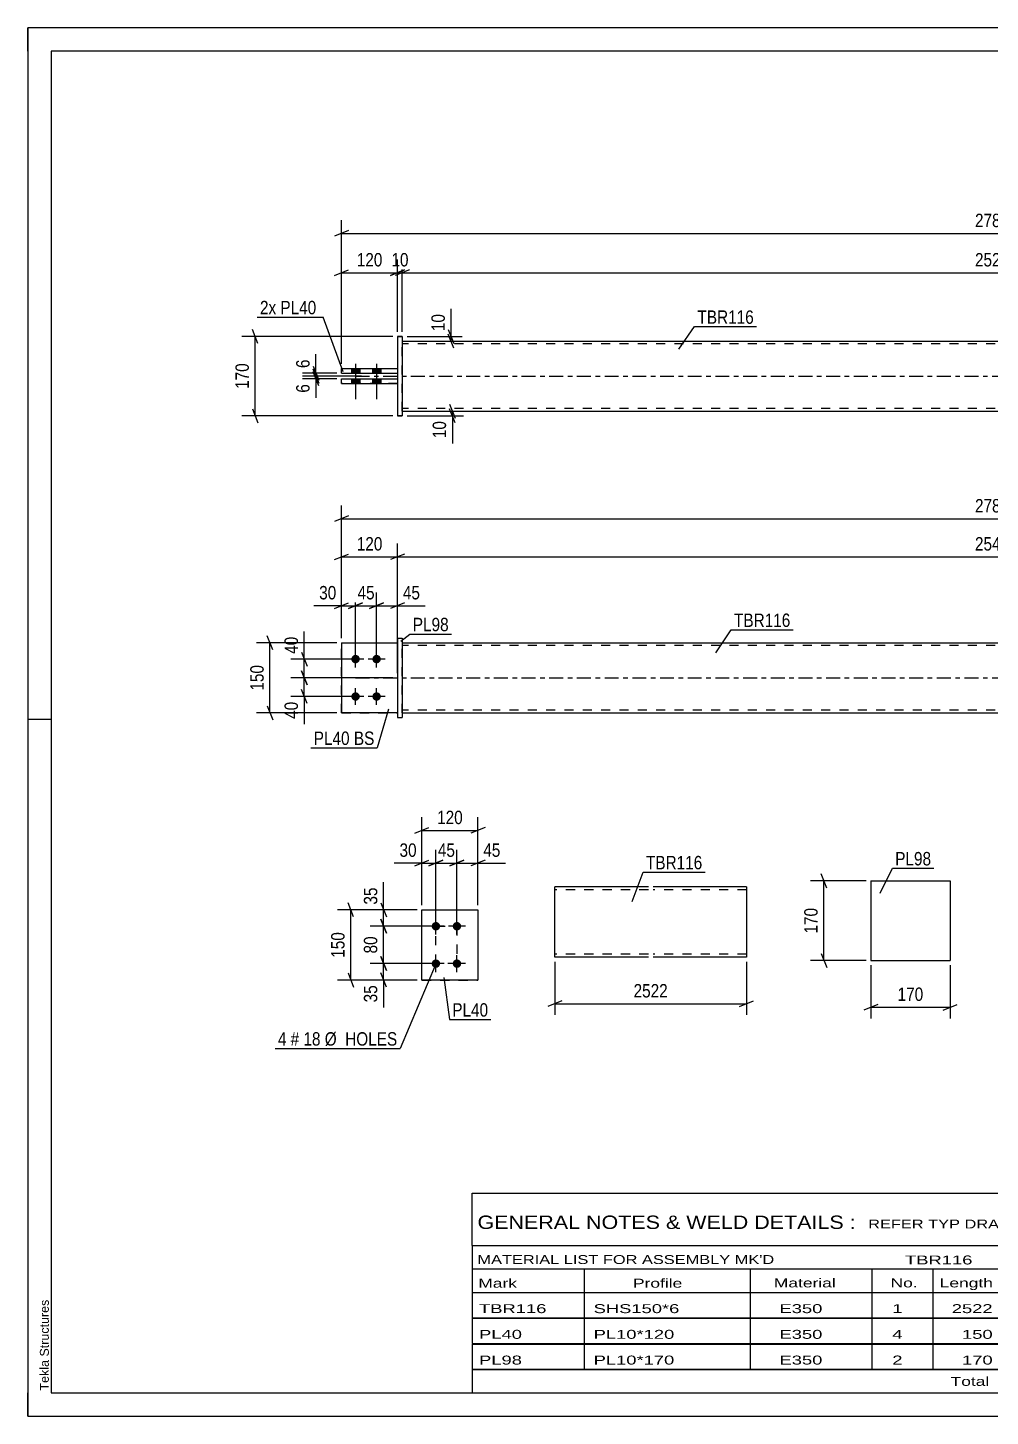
# Model space of a CAD drawing. Header units: millimetres. Extents: x 0 to 420, y 0 to 297.
# Drawn here: x 0 to 205.8, y 0 to 297 of the extents above; entities that cross this region are included whole.
import ezdxf

# ---------------------------------------------------------------- set-up
doc = ezdxf.new("R2010")
doc.units = ezdxf.units.MM
doc.linetypes.add('DXK_LINE_DOT2', pattern=[3.9198, 1.9599, -1.9599])
doc.linetypes.add('DXK_LINE_DOT3', pattern=[5.9187, 2.979, -0.9799, 0.9799, -0.9799])
doc.styles.add('Arial', font='ARIAL.TTF', dxfattribs={"height": 0.2})
doc.styles.add('Arial Narrow', font='ARIALN.TTF', dxfattribs={"height": 0.2})

# ---------------------------------------------------------------- blocks, each defined once
blk = doc.blocks.new('Unknown-580872809-1163')
at = {"color": 5, "linetype": 'Continuous'}
for p, q in [((420, 297), (0, 297)), ((0, 297), (0, 0)), ((0, 292), (0, 297)), ((415, 292), (5, 292)), ((5, 292), (5, 5)), ((5, 149), (0, 149)), ((0, 0), (0, 5)), ((5, 5), (415, 5)), ((0, 0), (420, 0))]:
    blk.add_line(p, q, dxfattribs=at)
at = {"color": 174, "linetype": 'Continuous', "style": 'Arial'}
blk.add_text('Tekla Structures', height=1.9102, rotation=90, dxfattribs=at).set_placement((4.5, 5.5))
blk = doc.blocks.new('Part-580872809-1797 - 1735')
at = {"color": 2, "linetype": 'Continuous'}
for p, q in [((67.09, 165.45), (79.09, 165.45)), ((67.09, 165.45), (67.09, 150.45)), ((79.09, 150.45), (67.09, 150.45)), ((67.09, 150.45), (67.09, 150.45))]:
    blk.add_line(p, q, dxfattribs=at)
at = {"color": 7, "linetype": 'DXK_LINE_DOT2'}
for p, q in [((67.09, 165.45), (79.09, 165.45)), ((79.09, 165.45), (79.09, 165.45)), ((79.09, 165.45), (79.09, 150.45)), ((67.09, 150.45), (79.09, 150.45))]:
    blk.add_line(p, q, dxfattribs=at)
blk = doc.blocks.new('Part-580872809-1792 - 1735')
at = {"color": 7, "linetype": 'DXK_LINE_DOT2'}
for p, q in [((67.09, 165.45), (79.09, 165.45)), ((67.09, 165.45), (79.09, 165.45)), ((67.09, 150.45), (67.09, 165.45)), ((79.09, 165.45), (79.09, 165.45)), ((79.09, 165.45), (79.09, 150.45)), ((67.09, 150.45), (79.09, 150.45)), ((79.09, 150.45), (67.09, 150.45)), ((67.09, 150.45), (67.09, 150.45))]:
    blk.add_line(p, q, dxfattribs=at)
blk = doc.blocks.new('Part-580872809-1802 - 1735')
at = {"color": 2, "linetype": 'Continuous'}
for p, q in [((79.09, 166.45), (80.09, 166.45)), ((79.09, 166.45), (79.09, 149.45)), ((80.09, 166.45), (80.09, 166.45)), ((80.09, 166.45), (80.09, 149.45)), ((79.09, 149.45), (80.09, 149.45))]:
    blk.add_line(p, q, dxfattribs=at)
at = {"color": 7, "linetype": 'DXK_LINE_DOT2'}
for p, q in [((79.09, 166.45), (80.09, 166.45)), ((79.09, 149.45), (80.09, 149.45))]:
    blk.add_line(p, q, dxfattribs=at)
blk = doc.blocks.new('Part-580872809-1807 - 1735')
at = {"color": 2, "linetype": 'Continuous'}
for p, q in [((80.09, 165.45), (332.31, 165.45)), ((80.09, 150.45), (332.31, 150.45))]:
    blk.add_line(p, q, dxfattribs=at)
at = {"color": 7, "linetype": 'DXK_LINE_DOT2'}
for p, q in [((80.09, 150.45), (80.09, 165.45)), ((332.31, 164.85), (80.09, 164.85)), ((332.31, 150.45), (332.31, 165.45)), ((332.31, 151.05), (80.09, 151.05))]:
    blk.add_line(p, q, dxfattribs=at)
at = {"color": 7, "linetype": 'DXK_LINE_DOT3'}
blk.add_line((70.09, 157.95), (342.31, 157.95), dxfattribs=at)
blk = doc.blocks.new('Bolt-580872809-1809 - 1735')
at = {"linetype": 'Continuous'}
for points in [[(70.09, 162.85), (70.28, 162.83), (70.46, 162.78), (70.62, 162.68), (70.76, 162.56), (70.87, 162.4), (70.94, 162.23), (70.98, 162.05), (70.98, 161.86), (70.94, 161.68), (70.87, 161.5), (70.76, 161.35), (70.62, 161.23), (70.46, 161.13), (70.28, 161.07), (70.09, 161.05), (69.9, 161.07), (69.72, 161.13), (69.56, 161.23), (69.42, 161.35), (69.31, 161.5), (69.23, 161.68), (69.19, 161.86), (69.19, 162.05), (69.23, 162.23), (69.31, 162.4), (69.42, 162.56), (69.56, 162.68), (69.72, 162.78), (69.9, 162.83)], [(74.59, 162.85), (74.78, 162.83), (74.96, 162.78), (75.12, 162.68), (75.26, 162.56), (75.37, 162.4), (75.44, 162.23), (75.48, 162.05), (75.48, 161.86), (75.44, 161.68), (75.37, 161.5), (75.26, 161.35), (75.12, 161.23), (74.96, 161.13), (74.78, 161.07), (74.59, 161.05), (74.4, 161.07), (74.22, 161.13), (74.06, 161.23), (73.92, 161.35), (73.81, 161.5), (73.73, 161.68), (73.69, 161.86), (73.69, 162.05), (73.73, 162.23), (73.81, 162.4), (73.92, 162.56), (74.06, 162.68), (74.22, 162.78), (74.4, 162.83)], [(70.09, 154.85), (70.28, 154.83), (70.46, 154.78), (70.62, 154.68), (70.76, 154.56), (70.87, 154.4), (70.94, 154.23), (70.98, 154.05), (70.98, 153.86), (70.94, 153.68), (70.87, 153.5), (70.76, 153.35), (70.62, 153.23), (70.46, 153.13), (70.28, 153.07), (70.09, 153.05), (69.9, 153.07), (69.72, 153.13), (69.56, 153.23), (69.42, 153.35), (69.31, 153.5), (69.23, 153.68), (69.19, 153.86), (69.19, 154.05), (69.23, 154.23), (69.31, 154.4), (69.42, 154.56), (69.56, 154.68), (69.72, 154.78), (69.9, 154.83)], [(74.59, 154.85), (74.78, 154.83), (74.96, 154.78), (75.12, 154.68), (75.26, 154.56), (75.37, 154.4), (75.44, 154.23), (75.48, 154.05), (75.48, 153.86), (75.44, 153.68), (75.37, 153.5), (75.26, 153.35), (75.12, 153.23), (74.96, 153.13), (74.78, 153.07), (74.59, 153.05), (74.4, 153.07), (74.22, 153.13), (74.06, 153.23), (73.92, 153.35), (73.81, 153.5), (73.73, 153.68), (73.69, 153.86), (73.69, 154.05), (73.73, 154.23), (73.81, 154.4), (73.92, 154.56), (74.06, 154.68), (74.22, 154.78), (74.4, 154.83)]]:
    blk.add_hatch(color=1, dxfattribs=at).paths.add_polyline_path(points)
at = {"color": 1, "linetype": 'Continuous'}
for p, q in [((70.09, 160.15), (70.09, 163.75)), ((74.59, 160.15), (74.59, 163.75)), ((71.89, 161.95), (68.29, 161.95)), ((76.39, 161.95), (72.79, 161.95)), ((70.09, 152.15), (70.09, 155.75)), ((74.59, 152.15), (74.59, 155.75)), ((71.89, 153.95), (68.29, 153.95)), ((76.39, 153.95), (72.79, 153.95))]:
    blk.add_line(p, q, dxfattribs=at)
blk = doc.blocks.new('Part-580872809-1425 - 1390')
at = {"color": 2, "linetype": 'Continuous'}
for p, q in [((67.09, 224.09), (79.09, 224.09)), ((67.09, 223.09), (67.09, 224.09)), ((67.09, 223.09), (79.09, 223.09)), ((67.09, 223.09), (67.09, 223.09))]:
    blk.add_line(p, q, dxfattribs=at)
at = {"color": 7, "linetype": 'DXK_LINE_DOT2'}
for p, q in [((67.09, 224.09), (79.09, 224.09)), ((67.09, 224.09), (67.09, 224.09)), ((67.09, 223.09), (79.09, 223.09)), ((79.09, 224.09), (79.09, 223.09))]:
    blk.add_line(p, q, dxfattribs=at)
blk = doc.blocks.new('Part-580872809-1394 - 1390')
at = {"color": 2, "linetype": 'Continuous'}
for p, q in [((79.09, 230.99), (80.09, 230.99)), ((79.09, 230.99), (79.09, 213.99)), ((80.09, 230.99), (80.09, 230.99)), ((80.09, 230.99), (80.09, 213.99)), ((80.09, 213.99), (79.09, 213.99)), ((79.09, 213.99), (79.09, 213.99))]:
    blk.add_line(p, q, dxfattribs=at)
at = {"color": 7, "linetype": 'DXK_LINE_DOT2'}
for p, q in [((80.09, 230.99), (79.09, 230.99)), ((80.09, 230.99), (80.09, 230.99)), ((79.09, 213.99), (80.09, 213.99))]:
    blk.add_line(p, q, dxfattribs=at)
blk = doc.blocks.new('Part-580872809-1420 - 1390')
at = {"color": 2, "linetype": 'Continuous'}
for p, q in [((67.09, 221.89), (79.09, 221.89)), ((67.09, 220.89), (67.09, 221.89)), ((67.09, 220.89), (79.09, 220.89)), ((67.09, 220.89), (67.09, 220.89))]:
    blk.add_line(p, q, dxfattribs=at)
at = {"color": 7, "linetype": 'DXK_LINE_DOT2'}
for p, q in [((67.09, 221.89), (79.09, 221.89)), ((79.09, 220.89), (67.09, 220.89)), ((79.09, 221.89), (79.09, 220.89))]:
    blk.add_line(p, q, dxfattribs=at)
blk = doc.blocks.new('Part-580872809-1446 - 1390')
at = {"color": 2, "linetype": 'Continuous'}
for p, q in [((80.09, 229.99), (332.31, 229.99)), ((80.09, 214.99), (332.31, 214.99))]:
    blk.add_line(p, q, dxfattribs=at)
at = {"color": 7, "linetype": 'DXK_LINE_DOT2'}
for p, q in [((80.09, 214.99), (80.09, 229.99)), ((332.31, 229.39), (80.09, 229.39)), ((332.31, 229.99), (332.31, 214.99)), ((332.31, 215.59), (80.09, 215.59))]:
    blk.add_line(p, q, dxfattribs=at)
at = {"color": 7, "linetype": 'DXK_LINE_DOT3'}
blk.add_line((70.09, 222.49), (342.31, 222.49), dxfattribs=at)
blk = doc.blocks.new('Bolt-580872809-1448 - 1390')
at = {"linetype": 'Continuous'}
for points in [[(69.19, 223.09), (70.99, 223.09), (70.99, 224.09), (69.19, 224.09)], [(69.19, 223.09), (70.99, 223.09), (70.99, 224.09), (69.19, 224.09)], [(73.69, 223.09), (75.49, 223.09), (75.49, 224.09), (73.69, 224.09)], [(73.69, 223.09), (75.49, 223.09), (75.49, 224.09), (73.69, 224.09)], [(69.19, 220.89), (70.99, 220.89), (70.99, 221.89), (69.19, 221.89)], [(69.19, 220.89), (70.99, 220.89), (70.99, 221.89), (69.19, 221.89)], [(73.69, 220.89), (75.49, 220.89), (75.49, 221.89), (73.69, 221.89)], [(73.69, 220.89), (75.49, 220.89), (75.49, 221.89), (73.69, 221.89)]]:
    blk.add_hatch(color=1, dxfattribs=at).paths.add_polyline_path(points)
at = {"color": 1, "linetype": 'Continuous'}
for p, q in [((69.19, 224.09), (69.19, 223.09)), ((69.19, 224.09), (69.19, 223.09)), ((70.09, 225.09), (70.09, 217.59)), ((70.09, 225.09), (70.09, 217.59)), ((70.99, 224.09), (70.99, 223.09)), ((70.99, 224.09), (70.99, 223.09)), ((73.69, 224.09), (73.69, 223.09)), ((73.69, 224.09), (73.69, 223.09)), ((74.59, 225.09), (74.59, 217.59)), ((74.59, 225.09), (74.59, 217.59)), ((75.49, 224.09), (75.49, 223.09)), ((75.49, 224.09), (75.49, 223.09)), ((69.19, 221.89), (69.19, 220.89)), ((69.19, 221.89), (69.19, 220.89)), ((70.99, 221.89), (70.99, 220.89)), ((70.99, 221.89), (70.99, 220.89)), ((73.69, 221.89), (73.69, 220.89)), ((73.69, 221.89), (73.69, 220.89)), ((75.49, 221.89), (75.49, 220.89)), ((75.49, 221.89), (75.49, 220.89))]:
    blk.add_line(p, q, dxfattribs=at)
blk = doc.blocks.new('Part-580872809-2138 - 2131')
at = {"color": 2, "linetype": 'Continuous'}
for p, q in [((84.27, 108.31), (96.27, 108.31)), ((84.27, 93.31), (84.27, 108.31)), ((96.27, 108.31), (96.27, 108.31)), ((96.27, 108.31), (96.27, 93.31)), ((96.27, 93.31), (84.27, 93.31)), ((84.27, 93.31), (84.27, 93.31))]:
    blk.add_line(p, q, dxfattribs=at)
at = {"color": 7, "linetype": 'DXK_LINE_DOT2'}
for p, q in [((84.27, 108.31), (96.27, 108.31)), ((84.27, 93.31), (96.27, 93.31)), ((84.27, 93.31), (84.27, 93.31))]:
    blk.add_line(p, q, dxfattribs=at)
blk = doc.blocks.new('Bolt-580872809-2171 - 2131')
at = {"linetype": 'Continuous'}
for points in [[(87.27, 103.91), (87.08, 103.93), (86.9, 103.99), (86.74, 104.09), (86.6, 104.21), (86.49, 104.36), (86.41, 104.54), (86.38, 104.72), (86.38, 104.91), (86.41, 105.09), (86.49, 105.26), (86.6, 105.42), (86.74, 105.54), (86.9, 105.64), (87.08, 105.69), (87.27, 105.71), (87.46, 105.69), (87.64, 105.64), (87.8, 105.54), (87.94, 105.42), (88.05, 105.26), (88.13, 105.09), (88.17, 104.91), (88.17, 104.72), (88.13, 104.54), (88.05, 104.36), (87.94, 104.21), (87.8, 104.09), (87.64, 103.99), (87.46, 103.93)], [(91.77, 103.91), (91.58, 103.93), (91.4, 103.99), (91.24, 104.09), (91.1, 104.21), (90.99, 104.36), (90.91, 104.54), (90.88, 104.72), (90.88, 104.91), (90.91, 105.09), (90.99, 105.26), (91.1, 105.42), (91.24, 105.54), (91.4, 105.64), (91.58, 105.69), (91.77, 105.71), (91.96, 105.69), (92.14, 105.64), (92.3, 105.54), (92.44, 105.42), (92.55, 105.26), (92.63, 105.09), (92.67, 104.91), (92.67, 104.72), (92.63, 104.54), (92.55, 104.36), (92.44, 104.21), (92.3, 104.09), (92.14, 103.99), (91.96, 103.93)], [(87.27, 95.91), (87.08, 95.93), (86.9, 95.99), (86.74, 96.09), (86.6, 96.21), (86.49, 96.36), (86.41, 96.54), (86.38, 96.72), (86.38, 96.91), (86.41, 97.09), (86.49, 97.26), (86.6, 97.42), (86.74, 97.54), (86.9, 97.64), (87.08, 97.69), (87.27, 97.71), (87.46, 97.69), (87.64, 97.64), (87.8, 97.54), (87.94, 97.42), (88.05, 97.26), (88.13, 97.09), (88.17, 96.91), (88.17, 96.72), (88.13, 96.54), (88.05, 96.36), (87.94, 96.21), (87.8, 96.09), (87.64, 95.99), (87.46, 95.93)], [(91.77, 95.91), (91.58, 95.93), (91.4, 95.99), (91.24, 96.09), (91.1, 96.21), (90.99, 96.36), (90.91, 96.54), (90.88, 96.72), (90.88, 96.91), (90.91, 97.09), (90.99, 97.26), (91.1, 97.42), (91.24, 97.54), (91.4, 97.64), (91.58, 97.69), (91.77, 97.71), (91.96, 97.69), (92.14, 97.64), (92.3, 97.54), (92.44, 97.42), (92.55, 97.26), (92.63, 97.09), (92.67, 96.91), (92.67, 96.72), (92.63, 96.54), (92.55, 96.36), (92.44, 96.21), (92.3, 96.09), (92.14, 95.99), (91.96, 95.93)]]:
    blk.add_hatch(color=1, dxfattribs=at).paths.add_polyline_path(points)
at = {"color": 1, "linetype": 'Continuous'}
for p, q in [((89.07, 104.81), (85.47, 104.81)), ((87.27, 103.01), (87.27, 106.61)), ((93.57, 104.81), (89.97, 104.81)), ((91.77, 103.01), (91.77, 106.61)), ((87.27, 95.01), (87.27, 98.61)), ((91.77, 95.01), (91.77, 98.61)), ((89.07, 96.81), (85.47, 96.81)), ((93.57, 96.81), (89.97, 96.81))]:
    blk.add_line(p, q, dxfattribs=at)
blk = doc.blocks.new('Part-580872809-2302 - 2296')
at = {"color": 2, "linetype": 'Continuous'}
for p, q in [((180.24, 114.49), (180.24, 97.49)), ((180.24, 114.49), (197.24, 114.49)), ((197.24, 114.49), (197.24, 97.49)), ((180.24, 97.49), (197.24, 97.49))]:
    blk.add_line(p, q, dxfattribs=at)
blk = doc.blocks.new('Part-580872809-2328 - 2321')
at = {"color": 2, "linetype": 'Continuous'}
for p, q in [((132.7, 113.23), (112.7, 113.23)), ((112.7, 98.32), (112.7, 113.23)), ((153.7, 113.23), (133.7, 113.23)), ((153.7, 113.23), (153.7, 98.23)), ((112.7, 98.23), (112.7, 98.32)), ((132.7, 98.23), (112.7, 98.23)), ((153.7, 98.23), (133.7, 98.23))]:
    blk.add_line(p, q, dxfattribs=at)
at = {"color": 7, "linetype": 'DXK_LINE_DOT2'}
for p, q in [((132.7, 112.63), (112.7, 112.63)), ((153.7, 112.63), (133.7, 112.63)), ((112.7, 98.83), (112.7, 98.88)), ((132.7, 98.83), (112.7, 98.83)), ((153.7, 98.83), (133.7, 98.83)), ((153.7, 98.83), (153.7, 98.88))]:
    blk.add_line(p, q, dxfattribs=at)
blk = doc.blocks.new('Rectangle-580872809-2281 - 2131')
at = {"color": 1, "linetype": 'DXK_LINE_DOT2'}
blk.add_lwpolyline([(87.27, 104.81), (91.77, 104.81), (91.77, 96.81), (87.27, 96.81), (87.27, 104.81)], close=True, dxfattribs=at)
blk = doc.blocks.new('StraightDimension-580872809-2008 - 1735')
at = {"color": 7, "linetype": 'Continuous'}
for p, q in [((58.52, 163.45), (59.72, 160.45)), ((69.09, 161.95), (56.27, 161.95)), ((59.12, 157.95), (59.12, 161.95)), ((78.09, 157.95), (56.27, 157.95)), ((59.72, 156.45), (58.52, 159.45))]:
    blk.add_line(p, q, dxfattribs=at)
at = {"color": 0}
blk.add_wipeout([(58.37, 167.34), (54.17, 167.34), (54.17, 162.48), (58.37, 162.48)], dxfattribs=at)
at = {"color": 7, "linetype": 'Continuous'}
blk.add_line((59.12, 161.95), (59.12, 167.86), dxfattribs=at)
blk.add_line((59.12, 161.95), (59.12, 167.86), dxfattribs=at)
at = {"color": 3, "style": 'Arial Narrow'}
blk.add_text('40', height=2.863, rotation=90.0002, dxfattribs=at).set_placement((57.77, 163.08))
blk = doc.blocks.new('StraightDimension-580872809-1999 - 1735')
at = {"color": 7, "linetype": 'Continuous'}
for p, q in [((78.09, 157.95), (56.27, 157.95)), ((58.52, 159.45), (59.72, 156.45)), ((59.12, 153.95), (59.12, 157.95)), ((59.72, 152.45), (58.52, 155.45)), ((69.09, 153.95), (56.27, 153.95))]:
    blk.add_line(p, q, dxfattribs=at)
at = {"color": 0}
blk.add_wipeout([(58.37, 153.43), (54.17, 153.43), (54.17, 148.57), (58.37, 148.57)], dxfattribs=at)
at = {"color": 7, "linetype": 'Continuous'}
blk.add_line((59.12, 153.95), (59.12, 148.05), dxfattribs=at)
blk.add_line((59.12, 153.95), (59.12, 148.05), dxfattribs=at)
at = {"color": 3, "style": 'Arial Narrow'}
blk.add_text('40', height=2.863, rotation=90.0002, dxfattribs=at).set_placement((57.77, 149.17))
blk = doc.blocks.new('StraightDimension-580872809-1937 - 1735')
at = {"color": 7, "linetype": 'Continuous'}
for p, q in [((65.59, 183.23), (68.59, 184.43)), ((67.09, 166.45), (67.09, 186.68)), ((80.59, 184.43), (77.59, 183.23)), ((79.09, 158.95), (79.09, 186.68)), ((67.09, 183.83), (79.09, 183.83))]:
    blk.add_line(p, q, dxfattribs=at)
at = {"color": 0}
blk.add_wipeout([(76.43, 184.58), (76.43, 188.78), (69.75, 188.78), (69.75, 184.58)], dxfattribs=at)
at = {"color": 3, "style": 'Arial Narrow'}
blk.add_text('120', height=2.863, dxfattribs=at).set_placement((70.35, 185.18))
blk = doc.blocks.new('StraightDimension-580872809-2018 - 1735')
at = {"color": 7, "linetype": 'Continuous'}
for p, q in [((52.39, 163.95), (51.19, 166.95)), ((66.09, 165.45), (48.94, 165.45)), ((51.79, 150.45), (51.79, 165.45)), ((51.19, 151.95), (52.39, 148.95)), ((66.09, 150.45), (48.94, 150.45))]:
    blk.add_line(p, q, dxfattribs=at)
at = {"color": 0}
blk.add_wipeout([(51.04, 161.3), (46.84, 161.3), (46.84, 154.61), (51.04, 154.61)], dxfattribs=at)
at = {"color": 3, "style": 'Arial Narrow'}
blk.add_text('150', height=2.863, rotation=90.0002, dxfattribs=at).set_placement((50.44, 155.21))
blk = doc.blocks.new('StraightDimension-580872809-1922 - 1735')
at = {"color": 7, "linetype": 'Continuous'}
for p, q in [((80.59, 184.43), (77.59, 183.23)), ((79.09, 158.95), (79.09, 186.68)), ((331.81, 183.23), (334.81, 184.43)), ((333.31, 166.45), (333.31, 186.68)), ((79.09, 183.83), (333.31, 183.83))]:
    blk.add_line(p, q, dxfattribs=at)
at = {"color": 0}
blk.add_wipeout([(210.45, 184.58), (210.45, 188.78), (201.94, 188.78), (201.94, 184.58)], dxfattribs=at)
at = {"color": 3, "style": 'Arial Narrow'}
blk.add_text('2542', height=2.863, dxfattribs=at).set_placement((202.54, 185.18))
blk = doc.blocks.new('StraightDimension-580872809-1864 - 1735')
at = {"color": 7, "linetype": 'Continuous'}
for p, q in [((67.09, 166.45), (67.09, 194.83)), ((345.31, 166.45), (345.31, 194.83)), ((68.59, 192.58), (65.59, 191.38)), ((67.09, 191.98), (345.31, 191.98)), ((343.81, 191.38), (346.81, 192.58))]:
    blk.add_line(p, q, dxfattribs=at)
at = {"color": 0}
blk.add_wipeout([(210.45, 192.73), (210.45, 196.93), (201.94, 196.93), (201.94, 192.73)], dxfattribs=at)
at = {"color": 3, "style": 'Arial Narrow'}
blk.add_text('2782', height=2.863, dxfattribs=at).set_placement((202.54, 193.33))
blk = doc.blocks.new('StraightDimension-580872809-1953 - 1735')
at = {"color": 7, "linetype": 'Continuous'}
for p, q in [((67.09, 166.45), (67.09, 176.23)), ((70.09, 162.95), (70.09, 176.23)), ((65.59, 172.78), (68.59, 173.98)), ((67.09, 173.38), (70.09, 173.38)), ((71.59, 173.98), (68.59, 172.78))]:
    blk.add_line(p, q, dxfattribs=at)
at = {"color": 0}
blk.add_wipeout([(66.56, 174.13), (66.56, 178.33), (61.71, 178.33), (61.71, 174.13)], dxfattribs=at)
at = {"color": 7, "linetype": 'Continuous'}
blk.add_line((67.09, 173.38), (61.18, 173.38), dxfattribs=at)
blk.add_line((67.09, 173.38), (61.18, 173.38), dxfattribs=at)
at = {"color": 3, "style": 'Arial Narrow'}
blk.add_text('30', height=2.863, dxfattribs=at).set_placement((62.31, 174.73))
blk = doc.blocks.new('StraightDimension-580872809-1969 - 1735')
at = {"color": 7, "linetype": 'Continuous'}
for p, q in [((70.09, 162.95), (70.09, 176.23)), ((74.59, 162.95), (74.59, 176.23)), ((68.59, 172.78), (71.59, 173.98)), ((70.09, 173.38), (74.59, 173.38)), ((76.09, 173.98), (73.09, 172.78))]:
    blk.add_line(p, q, dxfattribs=at)
at = {"color": 0}
blk.add_wipeout([(74.77, 174.13), (74.77, 178.33), (69.91, 178.33), (69.91, 174.13)], dxfattribs=at)
at = {"color": 3, "style": 'Arial Narrow'}
blk.add_text('45', height=2.863, dxfattribs=at).set_placement((70.51, 174.73))
blk = doc.blocks.new('StraightDimension-580872809-1982 - 1735')
at = {"color": 7, "linetype": 'Continuous'}
for p, q in [((74.59, 162.95), (74.59, 176.23)), ((79.09, 166.45), (79.09, 176.23)), ((73.09, 172.78), (76.09, 173.98)), ((74.59, 173.38), (79.09, 173.38)), ((80.59, 173.98), (77.59, 172.78))]:
    blk.add_line(p, q, dxfattribs=at)
at = {"color": 0}
blk.add_wipeout([(84.47, 174.13), (84.47, 178.33), (79.61, 178.33), (79.61, 174.13)], dxfattribs=at)
at = {"color": 7, "linetype": 'Continuous'}
blk.add_line((79.09, 173.38), (85, 173.38), dxfattribs=at)
blk.add_line((79.09, 173.38), (85, 173.38), dxfattribs=at)
at = {"color": 3, "style": 'Arial Narrow'}
blk.add_text('45', height=2.863, dxfattribs=at).set_placement((80.21, 174.73))
blk = doc.blocks.new('StraightDimension-580872809-1564 - 1390')
at = {"color": 7, "linetype": 'Continuous'}
for p, q in [((67.09, 225.09), (67.09, 255.86)), ((345.31, 225.09), (345.31, 255.86)), ((68.59, 253.61), (65.59, 252.41)), ((67.09, 253.01), (345.31, 253.01)), ((343.81, 252.41), (346.81, 253.61))]:
    blk.add_line(p, q, dxfattribs=at)
at = {"color": 0}
blk.add_wipeout([(210.45, 253.76), (210.45, 257.96), (201.94, 257.96), (201.94, 253.76)], dxfattribs=at)
at = {"color": 3, "style": 'Arial Narrow'}
blk.add_text('2782', height=2.863, dxfattribs=at).set_placement((202.54, 254.36))
blk = doc.blocks.new('StraightDimension-580872809-1585 - 1390')
at = {"color": 7, "linetype": 'Continuous'}
for p, q in [((80.09, 231.99), (80.09, 247.45)), ((332.31, 231.99), (332.31, 247.45)), ((81.59, 245.2), (78.59, 244)), ((80.09, 244.6), (332.31, 244.6)), ((330.81, 244), (333.81, 245.2))]:
    blk.add_line(p, q, dxfattribs=at)
at = {"color": 0}
blk.add_wipeout([(210.45, 245.35), (210.45, 249.55), (201.94, 249.55), (201.94, 245.35)], dxfattribs=at)
at = {"color": 3, "style": 'Arial Narrow'}
blk.add_text('2522', height=2.863, dxfattribs=at).set_placement((202.54, 245.95))
blk = doc.blocks.new('StraightDimension-580872809-1595 - 1390')
at = {"color": 7, "linetype": 'Continuous'}
for p, q in [((79.09, 231.99), (79.09, 247.45)), ((80.09, 231.99), (80.09, 247.45)), ((77.59, 244), (80.59, 245.2)), ((81.59, 245.2), (78.59, 244)), ((79.09, 244.6), (80.09, 244.6))]:
    blk.add_line(p, q, dxfattribs=at)
at = {"color": 0}
blk.add_wipeout([(82.02, 245.35), (82.02, 249.55), (77.16, 249.55), (77.16, 245.35)], dxfattribs=at)
at = {"color": 3, "style": 'Arial Narrow'}
blk.add_text('10', height=2.863, dxfattribs=at).set_placement((77.76, 245.95))
blk = doc.blocks.new('StraightDimension-580872809-1605 - 1390')
at = {"color": 7, "linetype": 'Continuous'}
for p, q in [((67.09, 225.09), (67.09, 247.45)), ((79.09, 231.99), (79.09, 247.45)), ((65.59, 244), (68.59, 245.2)), ((67.09, 244.6), (79.09, 244.6)), ((80.59, 245.2), (77.59, 244))]:
    blk.add_line(p, q, dxfattribs=at)
at = {"color": 0}
blk.add_wipeout([(76.43, 245.35), (76.43, 249.55), (69.75, 249.55), (69.75, 245.35)], dxfattribs=at)
at = {"color": 3, "style": 'Arial Narrow'}
blk.add_text('120', height=2.863, dxfattribs=at).set_placement((70.35, 245.95))
blk = doc.blocks.new('StraightDimension-580872809-1626 - 1390')
at = {"color": 7, "linetype": 'Continuous'}
for p, q in [((81.09, 214.99), (93.19, 214.99)), ((81.09, 213.99), (93.19, 213.99)), ((90.19, 216.49), (91.39, 213.49)), ((91.39, 212.49), (90.19, 215.49)), ((90.79, 213.99), (90.79, 214.99))]:
    blk.add_line(p, q, dxfattribs=at)
at = {"color": 0}
blk.add_wipeout([(90.04, 213.46), (85.84, 213.46), (85.84, 208.61), (90.04, 208.61)], dxfattribs=at)
at = {"color": 7, "linetype": 'Continuous'}
blk.add_line((90.79, 213.99), (90.79, 208.08), dxfattribs=at)
blk.add_line((90.79, 213.99), (90.79, 208.08), dxfattribs=at)
at = {"color": 3, "style": 'Arial Narrow'}
blk.add_text('10', height=2.863, rotation=90.0002, dxfattribs=at).set_placement((89.44, 209.21))
blk = doc.blocks.new('StraightDimension-580872809-1636 - 1390')
at = {"color": 7, "linetype": 'Continuous'}
for p, q in [((89.92, 232.49), (91.12, 229.49)), ((81.09, 230.99), (92.92, 230.99)), ((81.09, 229.99), (92.92, 229.99)), ((91.12, 228.49), (89.92, 231.49)), ((90.52, 229.99), (90.52, 230.99))]:
    blk.add_line(p, q, dxfattribs=at)
at = {"color": 0}
blk.add_wipeout([(89.77, 236.37), (85.57, 236.37), (85.57, 231.51), (89.77, 231.51)], dxfattribs=at)
at = {"color": 7, "linetype": 'Continuous'}
blk.add_line((90.52, 230.99), (90.52, 236.89), dxfattribs=at)
blk.add_line((90.52, 230.99), (90.52, 236.89), dxfattribs=at)
at = {"color": 3, "style": 'Arial Narrow'}
blk.add_text('10', height=2.863, rotation=90.0002, dxfattribs=at).set_placement((89.17, 232.11))
blk = doc.blocks.new('StraightDimension-580872809-1667 - 1390')
at = {"color": 7, "linetype": 'Continuous'}
for p, q in [((49.22, 229.49), (48.02, 232.49)), ((78.09, 230.99), (45.77, 230.99)), ((48.62, 213.99), (48.62, 230.99)), ((78.09, 213.99), (45.77, 213.99)), ((48.02, 215.49), (49.22, 212.49))]:
    blk.add_line(p, q, dxfattribs=at)
at = {"color": 0}
blk.add_wipeout([(47.87, 225.83), (43.67, 225.83), (43.67, 219.15), (47.87, 219.15)], dxfattribs=at)
at = {"color": 3, "style": 'Arial Narrow'}
blk.add_text('170', height=2.863, rotation=90.0002, dxfattribs=at).set_placement((47.27, 219.75))
blk = doc.blocks.new('StraightDimension-580872809-1678 - 1390')
at = {"color": 7, "linetype": 'Continuous'}
for p, q in [((66.09, 223.09), (58.76, 223.09)), ((61.01, 224.59), (62.21, 221.59)), ((62.21, 220.99), (61.01, 223.99)), ((61.61, 222.49), (61.61, 223.09)), ((71.34, 222.49), (58.76, 222.49))]:
    blk.add_line(p, q, dxfattribs=at)
at = {"color": 0}
blk.add_wipeout([(60.86, 226.64), (56.66, 226.64), (56.66, 223.61), (60.86, 223.61)], dxfattribs=at)
at = {"color": 7, "linetype": 'Continuous'}
blk.add_line((61.61, 223.09), (61.61, 227.17), dxfattribs=at)
blk.add_line((61.61, 223.09), (61.61, 227.17), dxfattribs=at)
at = {"color": 3, "style": 'Arial Narrow'}
blk.add_text('6', height=2.86, rotation=90.0002, dxfattribs=at).set_placement((60.26, 224.21))
blk = doc.blocks.new('StraightDimension-580872809-1688 - 1390')
at = {"color": 7, "linetype": 'Continuous'}
for p, q in [((61.01, 223.99), (62.21, 220.99)), ((62.21, 220.39), (61.01, 223.39)), ((71.34, 222.49), (58.76, 222.49)), ((66.09, 221.89), (58.76, 221.89)), ((61.61, 221.89), (61.61, 222.49))]:
    blk.add_line(p, q, dxfattribs=at)
at = {"color": 0}
blk.add_wipeout([(60.86, 221.36), (56.66, 221.36), (56.66, 218.34), (60.86, 218.34)], dxfattribs=at)
at = {"color": 7, "linetype": 'Continuous'}
blk.add_line((61.61, 221.89), (61.61, 217.81), dxfattribs=at)
blk.add_line((61.61, 221.89), (61.61, 217.81), dxfattribs=at)
at = {"color": 3, "style": 'Arial Narrow'}
blk.add_text('6', height=2.86, rotation=90.0002, dxfattribs=at).set_placement((60.26, 218.94))
blk = doc.blocks.new('StraightDimension-580872809-2174 - 2131')
at = {"color": 7, "linetype": 'Continuous'}
for p, q in [((84.27, 109.31), (84.27, 128.16)), ((96.27, 109.31), (96.27, 128.16)), ((82.77, 124.71), (85.77, 125.91)), ((84.27, 125.31), (96.27, 125.31)), ((97.77, 125.91), (94.77, 124.71))]:
    blk.add_line(p, q, dxfattribs=at)
at = {"color": 0}
blk.add_wipeout([(93.61, 126.06), (93.61, 130.26), (86.93, 130.26), (86.93, 126.06)], dxfattribs=at)
at = {"color": 3, "style": 'Arial Narrow'}
blk.add_text('120', height=2.863, dxfattribs=at).set_placement((87.53, 126.66))
blk = doc.blocks.new('StraightDimension-580872809-2191 - 2131')
at = {"color": 7, "linetype": 'Continuous'}
for p, q in [((85.77, 117.71), (88.77, 118.91)), ((87.27, 105.81), (87.27, 121.16)), ((93.27, 118.91), (90.27, 117.71)), ((91.77, 105.81), (91.77, 121.16)), ((87.27, 118.31), (91.77, 118.31))]:
    blk.add_line(p, q, dxfattribs=at)
at = {"color": 0}
blk.add_wipeout([(91.95, 119.06), (91.95, 123.26), (87.09, 123.26), (87.09, 119.06)], dxfattribs=at)
at = {"color": 3, "style": 'Arial Narrow'}
blk.add_text('45', height=2.863, dxfattribs=at).set_placement((87.69, 119.66))
blk = doc.blocks.new('StraightDimension-580872809-2201 - 2131')
at = {"color": 7, "linetype": 'Continuous'}
for p, q in [((82.77, 117.71), (85.77, 118.91)), ((84.27, 109.31), (84.27, 121.16)), ((88.77, 118.91), (85.77, 117.71)), ((87.27, 105.81), (87.27, 121.16)), ((84.27, 118.31), (87.27, 118.31))]:
    blk.add_line(p, q, dxfattribs=at)
at = {"color": 0}
blk.add_wipeout([(83.75, 119.06), (83.75, 123.26), (78.89, 123.26), (78.89, 119.06)], dxfattribs=at)
at = {"color": 7, "linetype": 'Continuous'}
blk.add_line((84.27, 118.31), (78.36, 118.31), dxfattribs=at)
blk.add_line((84.27, 118.31), (78.36, 118.31), dxfattribs=at)
at = {"color": 3, "style": 'Arial Narrow'}
blk.add_text('30', height=2.863, dxfattribs=at).set_placement((79.49, 119.66))
blk = doc.blocks.new('StraightDimension-580872809-2214 - 2131')
at = {"color": 7, "linetype": 'Continuous'}
for p, q in [((90.27, 117.71), (93.27, 118.91)), ((91.77, 105.81), (91.77, 121.16)), ((97.77, 118.91), (94.77, 117.71)), ((96.27, 109.31), (96.27, 121.16)), ((91.77, 118.31), (96.27, 118.31))]:
    blk.add_line(p, q, dxfattribs=at)
at = {"color": 0}
blk.add_wipeout([(101.65, 119.06), (101.65, 123.26), (96.8, 123.26), (96.8, 119.06)], dxfattribs=at)
at = {"color": 7, "linetype": 'Continuous'}
blk.add_line((96.27, 118.31), (102.18, 118.31), dxfattribs=at)
blk.add_line((96.27, 118.31), (102.18, 118.31), dxfattribs=at)
at = {"color": 3, "style": 'Arial Narrow'}
blk.add_text('45', height=2.863, dxfattribs=at).set_placement((97.4, 119.66))
blk = doc.blocks.new('StraightDimension-580872809-2228 - 2131')
at = {"color": 7, "linetype": 'Continuous'}
for p, q in [((83.27, 108.31), (66.23, 108.31)), ((69.68, 106.81), (68.48, 109.81)), ((69.08, 93.31), (69.08, 108.31)), ((83.27, 93.31), (66.23, 93.31)), ((68.48, 94.81), (69.68, 91.81))]:
    blk.add_line(p, q, dxfattribs=at)
at = {"color": 0}
blk.add_wipeout([(68.33, 104.16), (64.13, 104.16), (64.13, 97.47), (68.33, 97.47)], dxfattribs=at)
at = {"color": 3, "style": 'Arial Narrow'}
blk.add_text('150', height=2.863, rotation=90.0002, dxfattribs=at).set_placement((67.73, 98.07))
blk = doc.blocks.new('StraightDimension-580872809-2245 - 2131')
at = {"color": 7, "linetype": 'Continuous'}
for p, q in [((75.48, 98.31), (76.68, 95.31)), ((86.27, 96.81), (73.23, 96.81)), ((76.08, 93.31), (76.08, 96.81)), ((83.27, 93.31), (73.23, 93.31)), ((76.68, 91.81), (75.48, 94.81))]:
    blk.add_line(p, q, dxfattribs=at)
at = {"color": 0}
blk.add_wipeout([(75.33, 92.79), (71.13, 92.79), (71.13, 87.93), (75.33, 87.93)], dxfattribs=at)
at = {"color": 7, "linetype": 'Continuous'}
blk.add_line((76.08, 93.31), (76.08, 87.41), dxfattribs=at)
blk.add_line((76.08, 93.31), (76.08, 87.41), dxfattribs=at)
at = {"color": 3, "style": 'Arial Narrow'}
blk.add_text('35', height=2.863, rotation=90.0002, dxfattribs=at).set_placement((74.73, 88.53))
blk = doc.blocks.new('StraightDimension-580872809-2258 - 2131')
at = {"color": 7, "linetype": 'Continuous'}
for p, q in [((83.27, 108.31), (73.23, 108.31)), ((75.48, 109.81), (76.68, 106.81)), ((76.08, 104.81), (76.08, 108.31)), ((86.27, 104.81), (73.23, 104.81)), ((76.68, 103.31), (75.48, 106.31))]:
    blk.add_line(p, q, dxfattribs=at)
at = {"color": 0}
blk.add_wipeout([(75.33, 113.7), (71.13, 113.7), (71.13, 108.84), (75.33, 108.84)], dxfattribs=at)
at = {"color": 7, "linetype": 'Continuous'}
blk.add_line((76.08, 108.31), (76.08, 114.22), dxfattribs=at)
blk.add_line((76.08, 108.31), (76.08, 114.22), dxfattribs=at)
at = {"color": 3, "style": 'Arial Narrow'}
blk.add_text('35', height=2.863, rotation=90.0002, dxfattribs=at).set_placement((74.73, 109.44))
blk = doc.blocks.new('StraightDimension-580872809-2271 - 2131')
at = {"color": 7, "linetype": 'Continuous'}
for p, q in [((86.27, 104.81), (73.23, 104.81)), ((75.48, 106.31), (76.68, 103.31)), ((76.08, 96.81), (76.08, 104.81)), ((76.68, 95.31), (75.48, 98.31)), ((86.27, 96.81), (73.23, 96.81))]:
    blk.add_line(p, q, dxfattribs=at)
at = {"color": 0}
blk.add_wipeout([(75.33, 103.24), (71.13, 103.24), (71.13, 98.39), (75.33, 98.39)], dxfattribs=at)
at = {"color": 3, "style": 'Arial Narrow'}
blk.add_text('80', height=2.863, rotation=90.0002, dxfattribs=at).set_placement((74.73, 98.99))
blk = doc.blocks.new('StraightDimension-580872809-2304 - 2296')
at = {"color": 7, "linetype": 'Continuous'}
for p, q in [((170.84, 112.99), (169.64, 115.99)), ((179.24, 114.49), (167.39, 114.49)), ((170.24, 97.49), (170.24, 114.49)), ((169.64, 98.99), (170.84, 95.99)), ((179.24, 97.49), (167.39, 97.49))]:
    blk.add_line(p, q, dxfattribs=at)
at = {"color": 0}
blk.add_wipeout([(169.49, 109.33), (165.29, 109.33), (165.29, 102.65), (169.49, 102.65)], dxfattribs=at)
at = {"color": 3, "style": 'Arial Narrow'}
blk.add_text('170', height=2.863, rotation=90.0002, dxfattribs=at).set_placement((168.89, 103.25))
blk = doc.blocks.new('StraightDimension-580872809-2313 - 2296')
at = {"color": 7, "linetype": 'Continuous'}
for p, q in [((180.24, 96.49), (180.24, 85.09)), ((197.24, 96.49), (197.24, 85.09)), ((181.74, 88.09), (178.74, 86.89)), ((180.24, 87.49), (197.24, 87.49)), ((195.74, 86.89), (198.74, 88.09))]:
    blk.add_line(p, q, dxfattribs=at)
at = {"color": 0}
blk.add_wipeout([(192.08, 88.24), (192.08, 92.44), (185.4, 92.44), (185.4, 88.24)], dxfattribs=at)
at = {"color": 3, "style": 'Arial Narrow'}
blk.add_text('170', height=2.863, dxfattribs=at).set_placement((186, 88.84))
blk = doc.blocks.new('StraightDimension-580872809-2332 - 2321')
at = {"color": 7, "linetype": 'Continuous'}
for p, q in [((112.7, 97.23), (112.7, 85.83)), ((153.7, 97.23), (153.7, 85.83)), ((114.2, 88.83), (111.2, 87.63)), ((112.7, 88.23), (153.7, 88.23)), ((152.2, 87.63), (155.2, 88.83))]:
    blk.add_line(p, q, dxfattribs=at)
at = {"color": 0}
blk.add_wipeout([(137.45, 88.98), (137.45, 93.18), (128.94, 93.18), (128.94, 88.98)], dxfattribs=at)
at = {"color": 3, "style": 'Arial Narrow'}
blk.add_text('2522', height=2.863, dxfattribs=at).set_placement((129.54, 89.58))
blk = doc.blocks.new('Unknown-580872809-3695')
at = {"color": 7, "linetype": 'Continuous'}
for p, q in [((95, 47.75), (255, 47.75)), ((95, 36.5), (95, 47.75)), ((255, 47.75), (255, 36.5)), ((95, 36.5), (255, 36.5)), ((95, 36.5), (95, 31.5)), ((255, 36.5), (255, 31.5)), ((95, 31.5), (255, 31.5)), ((95, 31.5), (95, 26.5)), ((119, 31.5), (119, 26.5)), ((154.5, 31.5), (154.5, 26.5)), ((180.5, 31.5), (180.5, 26.5)), ((193.5, 31.5), (193.5, 26.5)), ((211, 31.5), (211, 26.5)), ((233, 31.5), (233, 26.5)), ((255, 31.5), (255, 26.5)), ((95, 26.5), (255, 26.5)), ((95, 26.45), (95, 21.05)), ((95, 26.45), (255, 26.45)), ((119, 26.5), (119, 21)), ((154.5, 26.5), (154.5, 21)), ((180.5, 26.5), (180.5, 21)), ((193.5, 26.5), (193.5, 21)), ((211, 26.5), (211, 21)), ((233, 26.5), (233, 21)), ((255, 26.45), (255, 21.05)), ((95, 21.05), (255, 21.05)), ((95, 20.95), (95, 15.55)), ((95, 20.95), (255, 20.95)), ((119, 21), (119, 15.5)), ((154.5, 21), (154.5, 15.5)), ((180.5, 21), (180.5, 15.5)), ((193.5, 21), (193.5, 15.5)), ((211, 21), (211, 15.5)), ((233, 21), (233, 15.5)), ((255, 20.95), (255, 15.55)), ((95, 15.55), (255, 15.55)), ((95, 15.45), (95, 10.05)), ((95, 15.45), (255, 15.45)), ((119, 15.5), (119, 10)), ((154.5, 15.5), (154.5, 10)), ((180.5, 15.5), (180.5, 10)), ((193.5, 15.5), (193.5, 10)), ((211, 15.5), (211, 10)), ((233, 15.5), (233, 10)), ((255, 15.45), (255, 10.05)), ((95, 10.05), (255, 10.05)), ((95, 10), (255, 10)), ((95, 10), (95, 5)), ((211, 10), (211, 5)), ((233, 10), (233, 5)), ((255, 10), (255, 5)), ((95, 5), (255, 5))]:
    blk.add_line(p, q, dxfattribs=at)
at = {"color": 7, "style": 'Arial Narrow'}
for s, height, width, p in [('GENERAL NOTES & WELD DETAILS :', 2.8633, 1.4, (96.15, 40.06)), ('REFER TYP DRAWING TYP-01', 1.9089, 1.6, (179.7, 40.16)), ("MATERIAL LIST FOR ASSEMBLY MK'D", 1.9089, 1.6, (96.15, 32.56)), ('TBR116', 1.909, 1.794707, (187.59, 32.47)), ('1', 1.91, 1.794707, (217.08, 32.56)), ('No. Required', 1.9089, 1.6, (226.41, 32.56)), ('Mark', 1.909, 1.7, (96.34, 27.5)), ('Profile', 1.909, 1.7, (129.41, 27.5)), ('Material', 1.909, 1.7, (159.54, 27.56)), ('No.', 1.909, 1.7, (184.5, 27.56)), ('Length', 1.909, 1.7, (195, 27.56)), ('Area', 1.909, 1.7, (217.5, 27.56)), ('Weight', 1.909, 1.7, (237, 27.56))]:
    blk.add_text(s, height=height, dxfattribs=dict(at, width=width)).set_placement(p)
at = {"color": 7, "linetype": 'Continuous', "style": 'Arial Narrow'}
for s, height, width, p in [('TBR116', 1.909, 1.794707, (96.5, 22.06)), ('SHS150*6', 1.909, 1.794707, (121, 22.06)), ('E350', 1.909, 1.794707, (160.74, 22.06)), ('1', 1.91, 1.794707, (184.86, 22.06)), ('2522', 1.909, 1.794707, (197.58, 22.06)), ('1.5', 1.909, 1.794707, (221.32, 22.06)), ('68.4', 1.909, 1.794707, (240.14, 22.06)), ('PL40', 1.909, 1.794707, (96.5, 16.56)), ('PL10*120', 1.909, 1.794707, (121, 16.56)), ('E350', 1.909, 1.794707, (160.74, 16.56)), ('4', 1.91, 1.794707, (184.86, 16.56)), ('150', 1.909, 1.794707, (199.77, 16.56)), ('0.0', 1.909, 1.794707, (221.32, 16.56)), ('5.7', 1.909, 1.794707, (242.33, 16.56)), ('PL98', 1.909, 1.794707, (96.5, 11.06)), ('PL10*170', 1.909, 1.794707, (121, 11.06)), ('E350', 1.909, 1.794707, (160.74, 11.06)), ('2', 1.91, 1.794707, (184.86, 11.06)), ('170', 1.909, 1.794707, (199.77, 11.06)), ('0.1', 1.909, 1.794707, (221.32, 11.06)), ('4.5', 1.909, 1.794707, (242.33, 11.06)), ('Total', 1.909, 1.7, (197.33, 6.5)), ('1.8', 1.909, 1.794707, (220.83, 6.5)), ('78.6', 1.909, 1.794707, (240.14, 6.5))]:
    blk.add_text(s, height=height, dxfattribs=dict(at, width=width)).set_placement(p)
blk = doc.blocks.new('Mark-580872809-1798 - 1735')
at = {"color": 0}
blk.add_wipeout([(90, 167.92), (90, 170.92), (82.33, 170.92), (82.33, 167.92)], dxfattribs=at)
blk.add_wipeout([(90, 167.92), (90, 170.92), (82.33, 170.92), (82.33, 167.92)], dxfattribs=at)
at = {"color": 30, "linetype": 'Continuous'}
for p, q in [((79.78, 165.77), (81.73, 167.32)), ((81.73, 167.32), (90.6, 167.32))]:
    blk.add_line(p, q, dxfattribs=at)
at = {"color": 3, "style": 'Arial Narrow'}
blk.add_text('PL98', height=2.863, dxfattribs=at).set_placement((82.33, 167.92))
blk = doc.blocks.new('Mark-580872809-1803 - 1735')
at = {"color": 0}
blk.add_wipeout([(163.08, 168.83), (163.08, 171.83), (151.02, 171.83), (151.02, 168.83)], dxfattribs=at)
blk.add_wipeout([(163.08, 168.83), (163.08, 171.83), (151.02, 171.83), (151.02, 168.83)], dxfattribs=at)
at = {"color": 30, "linetype": 'Continuous'}
for p, q in [((147.13, 163.26), (150.42, 168.23)), ((150.42, 168.23), (163.68, 168.23))]:
    blk.add_line(p, q, dxfattribs=at)
at = {"color": 3, "style": 'Arial Narrow'}
blk.add_text('TBR116', height=2.863, dxfattribs=at).set_placement((151.02, 168.83))
blk = doc.blocks.new('MarkSet-580872809-2053 - 1735')
at = {"color": 0}
blk.add_wipeout([(68.83, 143.59), (68.83, 146.59), (61.15, 146.59), (61.15, 143.59)], dxfattribs=at)
blk.add_wipeout([(68.83, 143.59), (68.83, 146.59), (61.15, 146.59), (61.15, 143.59)], dxfattribs=at)
blk.add_wipeout([(74.11, 143.59), (74.11, 146.59), (69.73, 146.59), (69.73, 143.59)], dxfattribs=at)
blk.add_wipeout([(74.11, 143.59), (74.11, 146.59), (69.73, 146.59), (69.73, 143.59)], dxfattribs=at)
at = {"color": 30, "linetype": 'Continuous'}
for p in [(77.13, 151.23), (60.55, 142.99)]:
    blk.add_line(p, (74.71, 142.99), dxfattribs=at)
at = {"color": 3, "style": 'Arial Narrow'}
for s, p in [('PL40', (61.15, 143.59)), ('BS', (69.73, 143.59))]:
    blk.add_text(s, height=2.863, dxfattribs=at).set_placement(p)
blk = doc.blocks.new('Mark-580872809-1442 - 1390')
at = {"color": 0}
blk.add_wipeout([(155.25, 233.68), (155.25, 236.68), (143.2, 236.68), (143.2, 233.68)], dxfattribs=at)
blk.add_wipeout([(155.25, 233.68), (155.25, 236.68), (143.2, 236.68), (143.2, 233.68)], dxfattribs=at)
at = {"color": 30, "linetype": 'Continuous'}
for p, q in [((139.22, 228.23), (142.6, 233.08)), ((142.6, 233.08), (155.85, 233.08))]:
    blk.add_line(p, q, dxfattribs=at)
at = {"color": 3, "style": 'Arial Narrow'}
blk.add_text('TBR116', height=2.863, dxfattribs=at).set_placement((143.2, 233.68))
blk = doc.blocks.new('MarkSet-580872809-1726 - 1390')
at = {"color": 30, "linetype": 'Continuous'}
blk.add_line((67.45, 223.37), (63.19, 235.12), dxfattribs=at)
at = {"color": 0}
blk.add_wipeout([(53.12, 235.72), (53.12, 238.72), (49.65, 238.72), (49.65, 235.72)], dxfattribs=at)
blk.add_wipeout([(53.12, 235.72), (53.12, 238.72), (49.65, 238.72), (49.65, 235.72)], dxfattribs=at)
blk.add_wipeout([(61.69, 235.72), (61.69, 238.72), (54.02, 238.72), (54.02, 235.72)], dxfattribs=at)
blk.add_wipeout([(61.69, 235.72), (61.69, 238.72), (54.02, 238.72), (54.02, 235.72)], dxfattribs=at)
at = {"color": 30, "linetype": 'Continuous'}
blk.add_line((49.05, 235.12), (63.19, 235.12), dxfattribs=at)
at = {"color": 3, "style": 'Arial Narrow'}
for s, p in [('2x', (49.65, 235.72)), ('PL40', (54.02, 235.72))]:
    blk.add_text(s, height=2.863, dxfattribs=at).set_placement(p)
blk = doc.blocks.new('Mark-580872809-2134 - 2131')
at = {"color": 0}
blk.add_wipeout([(98.45, 85.48), (98.45, 88.48), (90.77, 88.48), (90.77, 85.48)], dxfattribs=at)
blk.add_wipeout([(98.45, 85.48), (98.45, 88.48), (90.77, 88.48), (90.77, 85.48)], dxfattribs=at)
at = {"color": 30, "linetype": 'Continuous'}
for p, q in [((88.99, 93.84), (90.17, 84.88)), ((90.17, 84.88), (99.05, 84.88))]:
    blk.add_line(p, q, dxfattribs=at)
at = {"color": 3, "style": 'Arial Narrow'}
blk.add_text('PL40', height=2.863, dxfattribs=at).set_placement((90.77, 85.48))
blk = doc.blocks.new('Mark-580872809-2167 - 2131')
at = {"color": 0}
blk.add_wipeout([(55.31, 79.28), (55.31, 82.28), (53.49, 82.28), (53.49, 79.28)], dxfattribs=at)
blk.add_wipeout([(55.31, 79.28), (55.31, 82.28), (53.49, 82.28), (53.49, 79.28)], dxfattribs=at)
blk.add_wipeout([(58.04, 79.28), (58.04, 82.28), (56.21, 82.28), (56.21, 79.28)], dxfattribs=at)
blk.add_wipeout([(58.04, 79.28), (58.04, 82.28), (56.21, 82.28), (56.21, 79.28)], dxfattribs=at)
at = {"color": 3, "style": 'Arial Narrow'}
blk.add_text('4', height=2.86, dxfattribs=at).set_placement((53.49, 79.28))
at = {"color": 0}
blk.add_wipeout([(62.6, 79.28), (62.6, 82.28), (58.94, 82.28), (58.94, 79.28)], dxfattribs=at)
blk.add_wipeout([(62.6, 79.28), (62.6, 82.28), (58.94, 82.28), (58.94, 79.28)], dxfattribs=at)
at = {"color": 3, "style": 'Arial Narrow'}
blk.add_text('#', height=2.86, dxfattribs=at).set_placement((56.21, 79.28))
at = {"color": 0}
blk.add_wipeout([(79.03, 79.28), (79.03, 82.28), (63.5, 82.28), (63.5, 79.28)], dxfattribs=at)
blk.add_wipeout([(79.03, 79.28), (79.03, 82.28), (63.5, 82.28), (63.5, 79.28)], dxfattribs=at)
at = {"color": 7, "linetype": 'Continuous'}
for p in [(87.32, 96.94), (52.89, 78.68)]:
    blk.add_line(p, (79.63, 78.68), dxfattribs=at)
at = {"color": 3, "style": 'Arial Narrow'}
for s, p in [('18', (58.94, 79.28)), ('Ø  HOLES', (63.5, 79.28))]:
    blk.add_text(s, height=2.863, dxfattribs=at).set_placement(p)
blk = doc.blocks.new('Mark-580872809-2298 - 2296')
at = {"color": 0}
blk.add_wipeout([(193.17, 117.83), (193.17, 120.83), (185.49, 120.83), (185.49, 117.83)], dxfattribs=at)
blk.add_wipeout([(193.17, 117.83), (193.17, 120.83), (185.49, 120.83), (185.49, 117.83)], dxfattribs=at)
at = {"color": 30, "linetype": 'Continuous'}
for p, q in [((182.26, 111.87), (184.89, 117.23)), ((184.89, 117.23), (193.77, 117.23))]:
    blk.add_line(p, q, dxfattribs=at)
at = {"color": 3, "style": 'Arial Narrow'}
blk.add_text('PL98', height=2.863, dxfattribs=at).set_placement((185.49, 117.83))
blk = doc.blocks.new('Mark-580872809-2324 - 2321')
at = {"color": 0}
blk.add_wipeout([(144.24, 116.99), (144.24, 119.99), (132.19, 119.99), (132.19, 116.99)], dxfattribs=at)
blk.add_wipeout([(144.24, 116.99), (144.24, 119.99), (132.19, 119.99), (132.19, 116.99)], dxfattribs=at)
at = {"color": 30, "linetype": 'Continuous'}
for p, q in [((129.23, 110.08), (131.59, 116.39)), ((131.59, 116.39), (144.84, 116.39))]:
    blk.add_line(p, q, dxfattribs=at)
at = {"color": 3, "style": 'Arial Narrow'}
blk.add_text('TBR116', height=2.863, dxfattribs=at).set_placement((132.19, 116.99))

msp = doc.modelspace()

# ---------------------------------------------------------------- block references
for name in ['Unknown-580872809-1163', 'Part-580872809-1446 - 1390', 'Part-580872809-1394 - 1390', 'Part-580872809-1425 - 1390', 'Bolt-580872809-1448 - 1390', 'Part-580872809-1420 - 1390', 'Part-580872809-1802 - 1735', 'Part-580872809-1797 - 1735', 'Part-580872809-1792 - 1735', 'Bolt-580872809-1809 - 1735', 'Part-580872809-1807 - 1735', 'Part-580872809-2328 - 2321', 'Part-580872809-2302 - 2296', 'Part-580872809-2138 - 2131', 'Bolt-580872809-2171 - 2131', 'Rectangle-580872809-2281 - 2131', 'Unknown-580872809-3695']:
    msp.add_blockref(name, (0, 0))

# ---------------------------------------------------------------- next in the draw order: block references
for name in ['StraightDimension-580872809-1564 - 1390', 'StraightDimension-580872809-1626 - 1390', 'StraightDimension-580872809-2008 - 1735', 'StraightDimension-580872809-2174 - 2131', 'Mark-580872809-2324 - 2321', 'Mark-580872809-2298 - 2296', 'StraightDimension-580872809-2304 - 2296', 'StraightDimension-580872809-2332 - 2321', 'Mark-580872809-2134 - 2131']:
    msp.add_blockref(name, (0, 0))

# ---------------------------------------------------------------- next in the draw order: block references
for name in ['StraightDimension-580872809-1585 - 1390', 'StraightDimension-580872809-1999 - 1735', 'StraightDimension-580872809-2191 - 2131', 'StraightDimension-580872809-2313 - 2296']:
    msp.add_blockref(name, (0, 0))

# ---------------------------------------------------------------- next in the draw order: block references
for name in ['StraightDimension-580872809-1595 - 1390', 'Mark-580872809-1442 - 1390', 'StraightDimension-580872809-1937 - 1735', 'StraightDimension-580872809-2201 - 2131', 'StraightDimension-580872809-2214 - 2131']:
    msp.add_blockref(name, (0, 0))

# ---------------------------------------------------------------- next in the draw order: block references
for name in ['StraightDimension-580872809-1605 - 1390', 'StraightDimension-580872809-1922 - 1735', 'StraightDimension-580872809-2018 - 1735', 'StraightDimension-580872809-2228 - 2131']:
    msp.add_blockref(name, (0, 0))

# ---------------------------------------------------------------- next in the draw order: block references
for name in ['StraightDimension-580872809-1636 - 1390', 'StraightDimension-580872809-1667 - 1390', 'StraightDimension-580872809-1864 - 1735', 'MarkSet-580872809-2053 - 1735', 'StraightDimension-580872809-2258 - 2131', 'StraightDimension-580872809-2245 - 2131']:
    msp.add_blockref(name, (0, 0))

# ---------------------------------------------------------------- next in the draw order: block references
for name in ['StraightDimension-580872809-1678 - 1390', 'StraightDimension-580872809-1953 - 1735', 'Mark-580872809-1803 - 1735', 'StraightDimension-580872809-2271 - 2131']:
    msp.add_blockref(name, (0, 0))

# ---------------------------------------------------------------- next in the draw order: block references
for name in ['StraightDimension-580872809-1688 - 1390', 'StraightDimension-580872809-1969 - 1735', 'Mark-580872809-2167 - 2131']:
    msp.add_blockref(name, (0, 0))

# ---------------------------------------------------------------- next in the draw order: block references
for name in ['MarkSet-580872809-1726 - 1390', 'StraightDimension-580872809-1982 - 1735']:
    msp.add_blockref(name, (0, 0))

# ---------------------------------------------------------------- next in the draw order: block references
msp.add_blockref('Mark-580872809-1798 - 1735', (0, 0))

doc.saveas('drawing.dxf')
